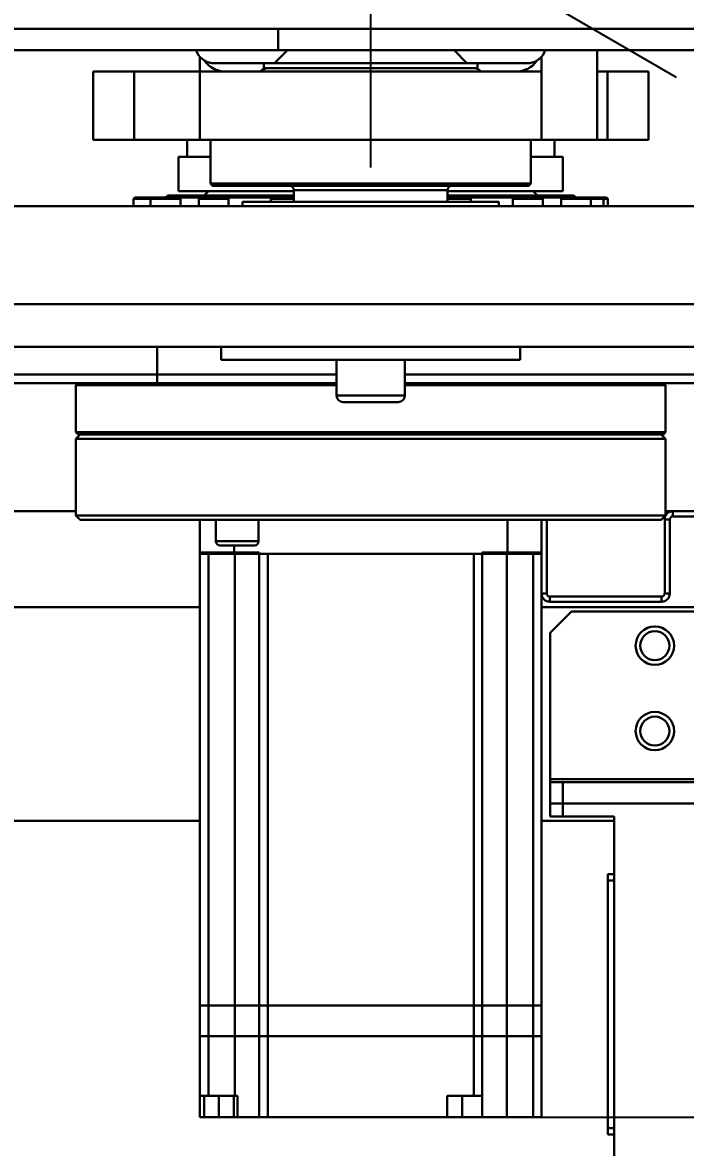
# Model space of a CAD drawing. Header units: millimetres. Extents: x -2601 to 21461, y 11492 to 21077.
# Drawn here: x 8047.1 to 8202.3, y 12631.8 to 12895.3 of the extents above; entities that cross this region are included whole.
import ezdxf

# ---------------------------------------------------------------- set-up
doc = ezdxf.new("R2010")
doc.units = ezdxf.units.MM
doc.header["$PDSIZE"] = -1
doc.linetypes.add('CENTER', pattern=[50.8, 31.75, -6.35, 6.35, -6.35])
doc.styles.get("Standard").update_dxf_attribs({"font": ''})
doc.styles.get('Standard').set_extended_font_data('HYSWLongFangSong')
doc.dimstyles.new('ISO-25', dxfattribs={"dimscale": 25, "dimtxt": 3.5, "dimasz": 1.6, "dimexe": 1.25, "dimexo": 0.625, "dimtad": 1, "dimdec": 0, "dimzin": 9, "dimdsep": 46, "dimtxsty": 'Standard', "dimcen": 2.5, "dimadec": 0, "dimazin": 2, "dimtfac": 1, "dimtdec": 0, "dimtofl": 0, "dimtmove": 0, "dimatfit": 3, "dimfxl": 1, "dimarcsym": 0})

# ---------------------------------------------------------------- blocks, each defined once
blk = doc.blocks.new('*D16')
at = {"color": 0, "lineweight": -2}
for p, q in [((8046.85, 12923.82), (7569.73, 12923.82)), ((8498.94, 12710.01), (8612.61, 12644.38))]:
    blk.add_line(p, q, dxfattribs=at)
blk.add_arc((8128.61, 12923.82), 527.63, 184.3447, 325.6553, dxfattribs=at)
at = {"color": 0}
for points in [[(7595.84, 12883.6), (7609.16, 12884.1), (7600.98, 12923.82)], [(8558.6, 12629.7), (8569.89, 12622.6), (8585.54, 12660.01)]]:
    blk.add_solid(points, dxfattribs=at)
at = {"layer": 'Defpoints', "color": 0}
for p in [(8062.47, 12923.82), (8128.61, 12923.82), (8128.61, 12923.82), (8485.41, 12717.82), (7789.46, 12519.64)]:
    blk.add_point(p, dxfattribs=at)
at = {"color": 0, "insert": (8007.42, 12471.53), "char_height": 87.5, "attachment_point": 5, "rotation": 345}
blk.add_mtext('150°', dxfattribs=at)
blk = doc.blocks.new('*D18')
at = {"color": 0, "lineweight": -2}
for p, q in [((7408.54, 13350.67), (7739.79, 13154.31)), ((8128.61, 12861.32), (8128.61, 12986.32)), ((8066.11, 12923.82), (8191.11, 12923.82))]:
    blk.add_line(p, q, dxfattribs=at)
at = {"color": 0}
blk.add_solid([(7743.19, 13160.04), (7736.39, 13148.57), (7774.2, 13133.91)], dxfattribs=at)
at = {"layer": 'Defpoints', "color": 0}
for p in [(7774.2, 13133.91), (8128.61, 12923.82)]:
    blk.add_point(p, dxfattribs=at)
at = {"color": 0, "insert": (7523.31, 13351.65), "char_height": 87.5, "attachment_point": 5, "rotation": 329.3414}
blk.add_mtext('R412', dxfattribs=at)
blk = doc.blocks.new('*D96')
at = {"color": 0, "lineweight": -2}
for p, q in [((8147.35, 13226.82), (8898.09, 13226.82)), ((8866.84, 13186.82), (8866.84, 12678.82)), ((8147.35, 12638.82), (8898.09, 12638.82))]:
    blk.add_line(p, q, dxfattribs=at)
at = {"color": 0}
for points in [[(8860.17, 13186.82), (8873.51, 13186.82), (8866.84, 13226.82)], [(8860.17, 12678.82), (8873.51, 12678.82), (8866.84, 12638.82)]]:
    blk.add_solid(points, dxfattribs=at)
at = {"layer": 'Defpoints', "color": 0}
for p in [(8131.72, 13226.82), (8131.72, 12638.82), (8866.84, 12638.82)]:
    blk.add_point(p, dxfattribs=at)
at = {"color": 0, "insert": (8807.47, 12932.82), "char_height": 87.5, "attachment_point": 5, "rotation": 90}
blk.add_mtext('588', dxfattribs=at)

msp = doc.modelspace()

# ---------------------------------------------------------------- linework, layer by layer
at = {"color": 1, "linetype": 'CENTER'}
msp.add_line((8128.61, 12923.82), (8485.41, 12717.82), dxfattribs=at)
at = {"color": 161, "lineweight": 30, "true_color": 0x67adff}
for p, q in [((8106.91, 12893.82), (7455.65, 12893.82)), ((8106.91, 12888.82), (8106.91, 12893.82)), ((8106.91, 12893.82), (8276.91, 12893.82)), ((7426.07, 12888.82), (8106.91, 12888.82)), ((8109.11, 12888.82), (8106.11, 12885.82)), ((8106.91, 12888.82), (8276.91, 12888.82)), ((8151.11, 12885.82), (8148.11, 12888.82)), ((8181.61, 12888.82), (8181.61, 12867.82)), ((8088.61, 12887.35), (8088.61, 12883.82)), ((8168.61, 12887.35), (8168.61, 12883.82)), ((8063.61, 12867.82), (8063.61, 12883.82)), ((8063.61, 12883.82), (8073.22, 12883.82)), ((8073.22, 12883.82), (8073.22, 12867.82)), ((8073.22, 12883.82), (8088.61, 12883.82)), ((8088.61, 12867.82), (8088.61, 12883.82)), ((8088.61, 12883.82), (8168.61, 12883.82)), ((8103.61, 12885.82), (8091.44, 12885.82)), ((8103.61, 12885.82), (8103.61, 12884.62)), ((8103.61, 12885.82), (8151.86, 12885.82)), ((8103.61, 12884.62), (8151.86, 12884.62)), ((8151.86, 12885.82), (8153.61, 12885.82)), ((8151.86, 12884.62), (8153.61, 12884.62)), ((8153.61, 12884.62), (8153.61, 12885.82)), ((8165.78, 12885.82), (8153.61, 12885.82)), ((8168.61, 12883.82), (8168.61, 12867.82)), ((8183.99, 12883.82), (8181.61, 12883.82)), ((8183.99, 12867.82), (8183.99, 12883.82)), ((8183.99, 12883.82), (8193.61, 12883.82)), ((8193.61, 12883.82), (8193.61, 12867.82)), ((8073.22, 12867.82), (8063.61, 12867.82)), ((8073.22, 12867.82), (8088.61, 12867.82)), ((8085.61, 12867.82), (8085.61, 12863.82)), ((8168.61, 12867.82), (8088.61, 12867.82)), ((8091.11, 12867.82), (8091.11, 12857.57)), ((8166.11, 12857.57), (8166.11, 12867.82)), ((8181.61, 12867.82), (8168.61, 12867.82)), ((8171.61, 12863.82), (8171.61, 12867.82)), ((8183.99, 12867.82), (8181.61, 12867.82)), ((8193.61, 12867.82), (8183.99, 12867.82)), ((8083.61, 12863.82), (8083.61, 12855.82)), ((8091.11, 12863.82), (8083.61, 12863.82)), ((8173.61, 12863.82), (8166.11, 12863.82)), ((8173.61, 12855.82), (8173.61, 12863.82)), ((8091.11, 12857.57), (8091.61, 12857.07)), ((8091.11, 12857.57), (8166.11, 12857.57)), ((8165.61, 12857.07), (8091.61, 12857.07)), ((8165.61, 12857.07), (8166.11, 12857.57)), ((8073.41, 12854.32), (8073.11, 12854.02)), ((8077.37, 12854.32), (8073.41, 12854.32)), ((8077.37, 12854.32), (8077.07, 12854.02)), ((8082.83, 12854.32), (8077.37, 12854.32)), ((8081.11, 12854.82), (8080.61, 12854.32)), ((8110.61, 12854.82), (8081.11, 12854.82)), ((8083.77, 12854.32), (8082.83, 12854.32)), ((8110.61, 12855.82), (8083.61, 12855.82)), ((8084.07, 12854.02), (8083.77, 12854.32)), ((8088.64, 12854.32), (8083.77, 12854.32)), ((8088.64, 12854.32), (8088.34, 12854.02)), ((8094.1, 12854.32), (8088.64, 12854.32)), ((8090.61, 12855.82), (8089.61, 12854.82)), ((8095.04, 12854.32), (8094.1, 12854.32)), ((8095.34, 12854.02), (8095.04, 12854.32)), ((8105.51, 12854.32), (8095.04, 12854.32)), ((8105.51, 12854.32), (8105.21, 12854.02)), ((8110.61, 12854.32), (8105.51, 12854.32)), ((8110.61, 12856.07), (8110.61, 12853.32)), ((8146.61, 12856.07), (8110.61, 12856.07)), ((8146.61, 12853.32), (8146.61, 12856.07)), ((8173.61, 12855.82), (8146.61, 12855.82)), ((8162.2, 12854.82), (8146.61, 12854.82)), ((8150.77, 12854.32), (8146.61, 12854.32)), ((8151.71, 12854.32), (8150.77, 12854.32)), ((8152.01, 12854.02), (8151.71, 12854.32)), ((8162.18, 12854.32), (8151.71, 12854.32)), ((8162.18, 12854.32), (8161.88, 12854.02)), ((8167.64, 12854.32), (8162.18, 12854.32)), ((8176.11, 12854.82), (8162.2, 12854.82)), ((8167.61, 12854.82), (8166.61, 12855.82)), ((8168.58, 12854.32), (8167.64, 12854.32)), ((8168.88, 12854.02), (8168.58, 12854.32)), ((8173.45, 12854.32), (8168.58, 12854.32)), ((8173.45, 12854.32), (8173.15, 12854.02)), ((8178.91, 12854.32), (8173.45, 12854.32)), ((8176.61, 12854.32), (8176.11, 12854.82)), ((8179.85, 12854.32), (8178.91, 12854.32)), ((8180.15, 12854.02), (8179.85, 12854.32)), ((8181.87, 12854.32), (8179.85, 12854.32)), ((8182.81, 12854.32), (8181.87, 12854.32)), ((8183.11, 12854.02), (8182.81, 12854.32)), ((8182.87, 12854.32), (8182.81, 12854.32)), ((8183.81, 12854.32), (8182.87, 12854.32)), ((8184.11, 12854.02), (8183.81, 12854.32)), ((8202.21, 12852.32), (8033.54, 12852.32)), ((8073.11, 12854.02), (8073.11, 12852.32)), ((8077.07, 12854.02), (8073.11, 12854.02)), ((8077.07, 12854.02), (8077.07, 12852.32)), ((8083.04, 12854.02), (8077.07, 12854.02)), ((8084.07, 12854.02), (8083.04, 12854.02)), ((8084.07, 12852.32), (8084.07, 12854.02)), ((8088.34, 12854.02), (8088.34, 12852.32)), ((8094.31, 12854.02), (8088.34, 12854.02)), ((8095.34, 12854.02), (8094.31, 12854.02)), ((8095.34, 12852.32), (8095.34, 12854.02)), ((8098.61, 12853.32), (8098.61, 12852.32)), ((8098.61, 12853.32), (8158.61, 12853.32)), ((8105.21, 12854.02), (8105.21, 12853.32)), ((8110.61, 12854.02), (8105.21, 12854.02)), ((8150.98, 12854.02), (8146.61, 12854.02)), ((8152.01, 12854.02), (8150.98, 12854.02)), ((8152.01, 12853.32), (8152.01, 12854.02)), ((8158.61, 12852.32), (8158.61, 12853.32)), ((8161.88, 12854.02), (8161.88, 12852.32)), ((8167.85, 12854.02), (8161.88, 12854.02)), ((8168.88, 12854.02), (8167.85, 12854.02)), ((8168.88, 12852.32), (8168.88, 12854.02)), ((8173.15, 12854.02), (8173.15, 12852.32)), ((8179.12, 12854.02), (8173.15, 12854.02)), ((8180.15, 12854.02), (8179.12, 12854.02)), ((8180.15, 12852.32), (8180.15, 12854.02)), ((8182.08, 12854.02), (8180.15, 12854.02)), ((8183.11, 12854.02), (8182.08, 12854.02)), ((8184.11, 12854.02), (8183.08, 12854.02)), ((8183.11, 12852.32), (8183.11, 12854.02)), ((8184.11, 12852.32), (8184.11, 12854.02)), ((8287.17, 12829.32), (8023.45, 12829.32)), ((8277.49, 12819.32), (8033.14, 12819.32)), ((8078.61, 12819.32), (8078.61, 12812.82)), ((8093.61, 12819.32), (8093.61, 12816.32)), ((8163.61, 12816.32), (8163.61, 12819.32)), ((8163.61, 12816.32), (8093.61, 12816.32)), ((8120.61, 12816.32), (8120.61, 12807.94)), ((8136.61, 12807.94), (8136.61, 12816.32)), ((8032.32, 12812.82), (8078.61, 12812.82)), ((8078.61, 12812.82), (8078.61, 12810.82)), ((8078.61, 12812.82), (8120.61, 12812.82)), ((8136.61, 12812.82), (8264.33, 12812.82)), ((8078.61, 12810.82), (8032.32, 12810.82)), ((8060.11, 12810.82), (8059.61, 12810.32)), ((8059.61, 12810.32), (8059.61, 12799.32)), ((8120.61, 12810.32), (8059.61, 12810.32)), ((8120.61, 12810.82), (8078.61, 12810.82)), ((8216.81, 12810.82), (8136.61, 12810.82)), ((8177.4, 12810.32), (8136.61, 12810.32)), ((8197.61, 12810.32), (8177.4, 12810.32)), ((8197.61, 12810.32), (8197.11, 12810.82)), ((8197.61, 12799.32), (8197.61, 12810.32)), ((8120.61, 12807.94), (8135.11, 12807.94)), ((8135.11, 12807.94), (8136.61, 12807.94)), ((8133.84, 12806.37), (8122.18, 12806.37)), ((8135.04, 12806.37), (8133.84, 12806.37)), ((8059.61, 12799.32), (8060.11, 12798.82)), ((8177.4, 12799.32), (8059.61, 12799.32)), ((8197.61, 12799.32), (8177.4, 12799.32)), ((8197.11, 12798.82), (8197.61, 12799.32)), ((8060.61, 12798.82), (8059.61, 12797.82)), ((8059.61, 12797.82), (8059.61, 12779.82)), ((8197.61, 12797.82), (8059.61, 12797.82)), ((8177.04, 12798.82), (8060.11, 12798.82)), ((8197.11, 12798.82), (8177.04, 12798.82)), ((8197.61, 12797.82), (8196.61, 12798.82)), ((8197.61, 12779.82), (8197.61, 12797.82)), ((8003.61, 12780.82), (8059.61, 12780.82)), ((8197.61, 12780.82), (8199.34, 12780.82)), ((8199.34, 12780.82), (8199.34, 12779.62)), ((8210.61, 12780.82), (8199.34, 12780.82)), ((8059.61, 12779.82), (8060.61, 12778.82)), ((8059.61, 12779.82), (8197.61, 12779.82)), ((8196.61, 12778.82), (8060.61, 12778.82)), ((8088.61, 12771.12), (8088.61, 12778.82)), ((8092.36, 12778.82), (8092.36, 12773.8)), ((8102.36, 12773.8), (8102.36, 12778.82)), ((8160.61, 12771.12), (8160.61, 12778.82)), ((8168.61, 12778.82), (8168.61, 12771.12)), ((8169.81, 12761.56), (8169.81, 12778.82)), ((8196.61, 12778.82), (8197.61, 12779.82)), ((8198.61, 12778.89), (8197.41, 12778.89)), ((8197.41, 12778.89), (8197.41, 12761.56)), ((8198.61, 12778.89), (8198.61, 12761.56)), ((8210.61, 12779.62), (8199.34, 12779.62)), ((8092.36, 12773.8), (8093.38, 12773.8)), ((8094.16, 12772.82), (8093.34, 12772.82)), ((8093.38, 12773.8), (8102.36, 12773.8)), ((8101.38, 12772.82), (8094.16, 12772.82)), ((8096.61, 12772.82), (8096.61, 12771.12)), ((8088.61, 12771.12), (8096.61, 12771.12)), ((8088.61, 12771.12), (8088.61, 12770.82)), ((8096.79, 12770.82), (8088.61, 12770.82)), ((8088.61, 12665.02), (8088.61, 12770.82)), ((8090.61, 12770.82), (8090.61, 12665.02)), ((8096.61, 12771.12), (8102.49, 12771.12)), ((8096.79, 12770.82), (8096.79, 12771.12)), ((8096.79, 12770.82), (8102.49, 12770.82)), ((8096.79, 12665.02), (8096.79, 12770.82)), ((8102.49, 12770.82), (8096.79, 12770.82)), ((8096.79, 12770.82), (8096.79, 12770.82)), ((8102.49, 12770.82), (8102.49, 12771.12)), ((8154.73, 12770.82), (8102.49, 12770.82)), ((8102.49, 12665.02), (8102.49, 12770.82)), ((8104.49, 12770.82), (8104.49, 12665.02)), ((8152.73, 12770.82), (8104.49, 12770.82)), ((8152.73, 12665.02), (8152.73, 12770.82)), ((8154.73, 12771.12), (8160.61, 12771.12)), ((8154.73, 12771.12), (8154.73, 12770.82)), ((8154.73, 12770.82), (8160.43, 12770.82)), ((8154.73, 12770.82), (8154.73, 12665.02)), ((8160.43, 12770.82), (8154.73, 12770.82)), ((8160.43, 12771.12), (8160.43, 12770.82)), ((8168.61, 12770.82), (8160.43, 12770.82)), ((8160.43, 12770.82), (8160.43, 12665.02)), ((8160.61, 12771.12), (8168.61, 12771.12)), ((8166.61, 12665.02), (8166.61, 12770.82)), ((8168.61, 12770.82), (8168.61, 12771.12)), ((8168.61, 12770.82), (8168.61, 12665.02)), ((8168.61, 12761.56), (8169.81, 12761.56)), ((8170.54, 12760.82), (8170.54, 12759.62)), ((8196.67, 12760.82), (8170.54, 12760.82)), ((8196.67, 12759.62), (8170.54, 12759.62)), ((8196.67, 12759.62), (8196.67, 12760.82)), ((8197.41, 12761.56), (8198.61, 12761.56)), ((7995.11, 12758.32), (8088.61, 12758.32)), ((8168.61, 12758.32), (8235.11, 12758.32)), ((8175.61, 12757.32), (8170.61, 12752.32)), ((8175.61, 12757.32), (8345.61, 12757.32)), ((8170.61, 12718.06), (8170.61, 12752.32)), ((8170.61, 12718.06), (8170.61, 12717.32)), ((8350.61, 12718.06), (8170.61, 12718.06)), ((8170.61, 12712.32), (8170.61, 12717.32)), ((8170.61, 12717.32), (8173.61, 12717.32)), ((8173.61, 12717.32), (8173.61, 12712.32)), ((8347.61, 12717.32), (8173.61, 12717.32)), ((8170.61, 12709.32), (8170.61, 12712.32)), ((8170.61, 12712.32), (8173.61, 12712.32)), ((8173.61, 12712.32), (8173.61, 12709.32)), ((8173.61, 12712.32), (8347.61, 12712.32)), ((7995.11, 12708.32), (8088.61, 12708.32)), ((8168.61, 12708.32), (8185.61, 12708.32)), ((8173.61, 12709.32), (8170.61, 12709.32)), ((8173.61, 12709.32), (8185.61, 12709.32)), ((8185.61, 12709.32), (8185.61, 12628.68)), ((8185.61, 12695.82), (8184.11, 12695.82)), ((8184.11, 12695.82), (8184.11, 12694.32)), ((8185.61, 12694.32), (8184.11, 12694.32)), ((8184.11, 12694.32), (8184.11, 12636.32)), ((8088.61, 12657.82), (8088.61, 12665.02)), ((8090.61, 12665.02), (8088.61, 12665.02)), ((8090.61, 12665.02), (8090.61, 12657.82)), ((8096.79, 12665.02), (8090.61, 12665.02)), ((8096.79, 12657.82), (8096.79, 12665.02)), ((8102.49, 12665.02), (8096.79, 12665.02)), ((8102.49, 12657.82), (8102.49, 12665.02)), ((8104.49, 12665.02), (8102.49, 12665.02)), ((8104.49, 12665.02), (8104.49, 12657.82)), ((8152.73, 12665.02), (8104.49, 12665.02)), ((8152.73, 12657.82), (8152.73, 12665.02)), ((8154.73, 12665.02), (8152.73, 12665.02)), ((8154.73, 12665.02), (8154.73, 12657.82)), ((8160.43, 12665.02), (8154.73, 12665.02)), ((8160.43, 12665.02), (8160.43, 12657.82)), ((8166.61, 12665.02), (8160.43, 12665.02)), ((8166.61, 12657.82), (8166.61, 12665.02)), ((8168.61, 12665.02), (8166.61, 12665.02)), ((8168.61, 12665.02), (8168.61, 12657.82)), ((8088.61, 12643.82), (8088.61, 12657.82)), ((8090.61, 12657.82), (8088.61, 12657.82)), ((8096.79, 12657.82), (8090.61, 12657.82)), ((8090.61, 12657.82), (8090.61, 12643.82)), ((8096.79, 12657.82), (8102.49, 12657.82)), ((8096.81, 12643.82), (8096.81, 12657.82)), ((8102.49, 12657.82), (8104.49, 12657.82)), ((8102.51, 12638.82), (8102.51, 12657.82)), ((8104.51, 12657.82), (8102.51, 12657.82)), ((8152.73, 12657.82), (8104.49, 12657.82)), ((8104.51, 12657.82), (8104.51, 12638.82)), ((8152.71, 12657.82), (8104.51, 12657.82)), ((8152.71, 12643.82), (8152.71, 12657.82)), ((8154.71, 12657.82), (8152.71, 12657.82)), ((8152.73, 12657.82), (8154.73, 12657.82)), ((8154.71, 12657.82), (8154.71, 12643.82)), ((8154.73, 12657.82), (8160.43, 12657.82)), ((8166.61, 12657.82), (8160.43, 12657.82)), ((8160.43, 12657.82), (8160.43, 12638.82)), ((8166.61, 12657.82), (8168.61, 12657.82)), ((8166.61, 12638.82), (8166.61, 12657.82)), ((8168.61, 12657.82), (8168.61, 12638.82)), ((8088.61, 12643.82), (8090.61, 12643.82)), ((8088.61, 12638.82), (8088.61, 12643.82)), ((8089.61, 12643.82), (8089.61, 12638.82)), ((8090.61, 12643.82), (8096.81, 12643.82)), ((8093.04, 12638.82), (8093.04, 12643.82)), ((8096.54, 12638.82), (8096.54, 12643.82)), ((8096.81, 12643.82), (8097.43, 12643.82)), ((8097.43, 12638.82), (8097.43, 12643.82)), ((8152.71, 12643.82), (8146.48, 12643.82)), ((8146.48, 12643.82), (8146.48, 12638.82)), ((8149.98, 12643.82), (8149.98, 12638.82)), ((8152.71, 12643.82), (8154.71, 12643.82)), ((8154.71, 12638.82), (8154.71, 12643.82)), ((8088.61, 12638.82), (8089.61, 12638.82)), ((8089.61, 12638.82), (8093.04, 12638.82)), ((8093.04, 12638.82), (8096.54, 12638.82)), ((8096.54, 12638.82), (8097.43, 12638.82)), ((8097.43, 12638.82), (8102.51, 12638.82)), ((8102.51, 12638.82), (8104.51, 12638.82)), ((8146.48, 12638.82), (8104.51, 12638.82)), ((8146.48, 12638.82), (8149.98, 12638.82)), ((8149.98, 12638.82), (8154.71, 12638.82)), ((8154.71, 12638.82), (8160.43, 12638.82)), ((8166.61, 12638.82), (8160.43, 12638.82)), ((8166.61, 12638.82), (8168.61, 12638.82)), ((8185.61, 12636.32), (8184.11, 12636.32)), ((8184.11, 12636.32), (8184.11, 12634.82)), ((8185.61, 12634.82), (8184.11, 12634.82))]:
    msp.add_line(p, q, dxfattribs=at)
for centre, radius in [((8195.11, 12749.32), 4.5), ((8195.11, 12749.32), 3.4), ((8195.11, 12729.32), 4.5), ((8195.11, 12729.32), 3.4)]:
    msp.add_circle(centre, radius, dxfattribs=at)
at = {"color": 7, "linetype": 'ByBlock', "lineweight": 30}
msp.add_arc((8128.61, 12923.82), 412, 30, 330, dxfattribs=at)
at = {"color": 161, "lineweight": 30, "true_color": 0x67adff}
for centre, radius, start, end in [((8091.91, 12890.15), 4.35, 197.7714, 263.7665), ((8165.3, 12890.15), 4.36, 276.2604, 342.1944), ((8094.61, 12889.82), 6, 215.6037, 270), ((8162.61, 12889.82), 6, 270, 324.3963), ((8104.33, 12882.85), 1.78, 90, 146.6813), ((8104.51, 12882.86), 1.76, 90.0828, 146.9273), ((8152.88, 12882.85), 1.78, 33.3187, 90), ((8109.61, 12856.07), 1, 0, 90), ((8147.61, 12856.07), 1, 90, 180), ((8122.18, 12807.94), 1.57, 180, 270), ((8135.04, 12807.94), 1.57, 270, 0), ((8199.34, 12778.89), 1.94, 90, 180), ((8199.34, 12778.89), 0.737, 90, 180), ((8093.34, 12773.8), 0.98, 180, 270), ((8101.38, 12773.8), 0.98, 270, 0), ((8170.54, 12761.56), 1.94, 181.4857, 270), ((8170.54, 12761.56), 0.737, 180, 270), ((8196.67, 12761.56), 1.94, 270, 0), ((8196.67, 12761.56), 0.737, 270, 0)]:
    msp.add_arc(centre, radius, start, end, dxfattribs=at)
msp.add_open_spline([(8227.35, 12845.62), (8224.94, 12846.86), (8220.05, 12849.37), (8213.14, 12851.26), (8207.15, 12852.18), (8203.86, 12852.28), (8202.21, 12852.32)], degree=3, knots=[0, 0, 0, 0, 0.308696, 0.6257, 0.811958, 1, 1, 1, 1], dxfattribs=at)

# ---------------------------------------------------------------- dimensions: what is measured, and where the dimension line sits
dim = msp.add_radius_dim(center=(8128.61, 12923.82), mpoint=(7774.2, 13133.91), dimstyle='ISO-25')
dim.commit()
dim.dimension.update_dxf_attribs({"geometry": '*D18', "text_midpoint": (7493.04, 13300.58), "dimtype": 164})
dim = msp.add_linear_dim(base=(8866.84, 12638.82), p1=(8131.72, 13226.82), p2=(8131.72, 12638.82), angle=90, dimstyle='ISO-25')
dim.commit()
dim.dimension.update_dxf_attribs({"geometry": '*D96', "text_midpoint": (8807.47, 12932.82)})
dim = msp.add_angular_dim_2l(base=(7789.46, 12519.64), line1=((8128.61, 12923.82), (8062.47, 12923.82)), line2=((8128.61, 12923.82), (8485.41, 12717.82)), dimstyle='ISO-25')
dim.commit()
dim.dimension.update_dxf_attribs({"geometry": '*D16', "text_midpoint": (8007.42, 12471.53)})

doc.saveas('drawing.dxf')
